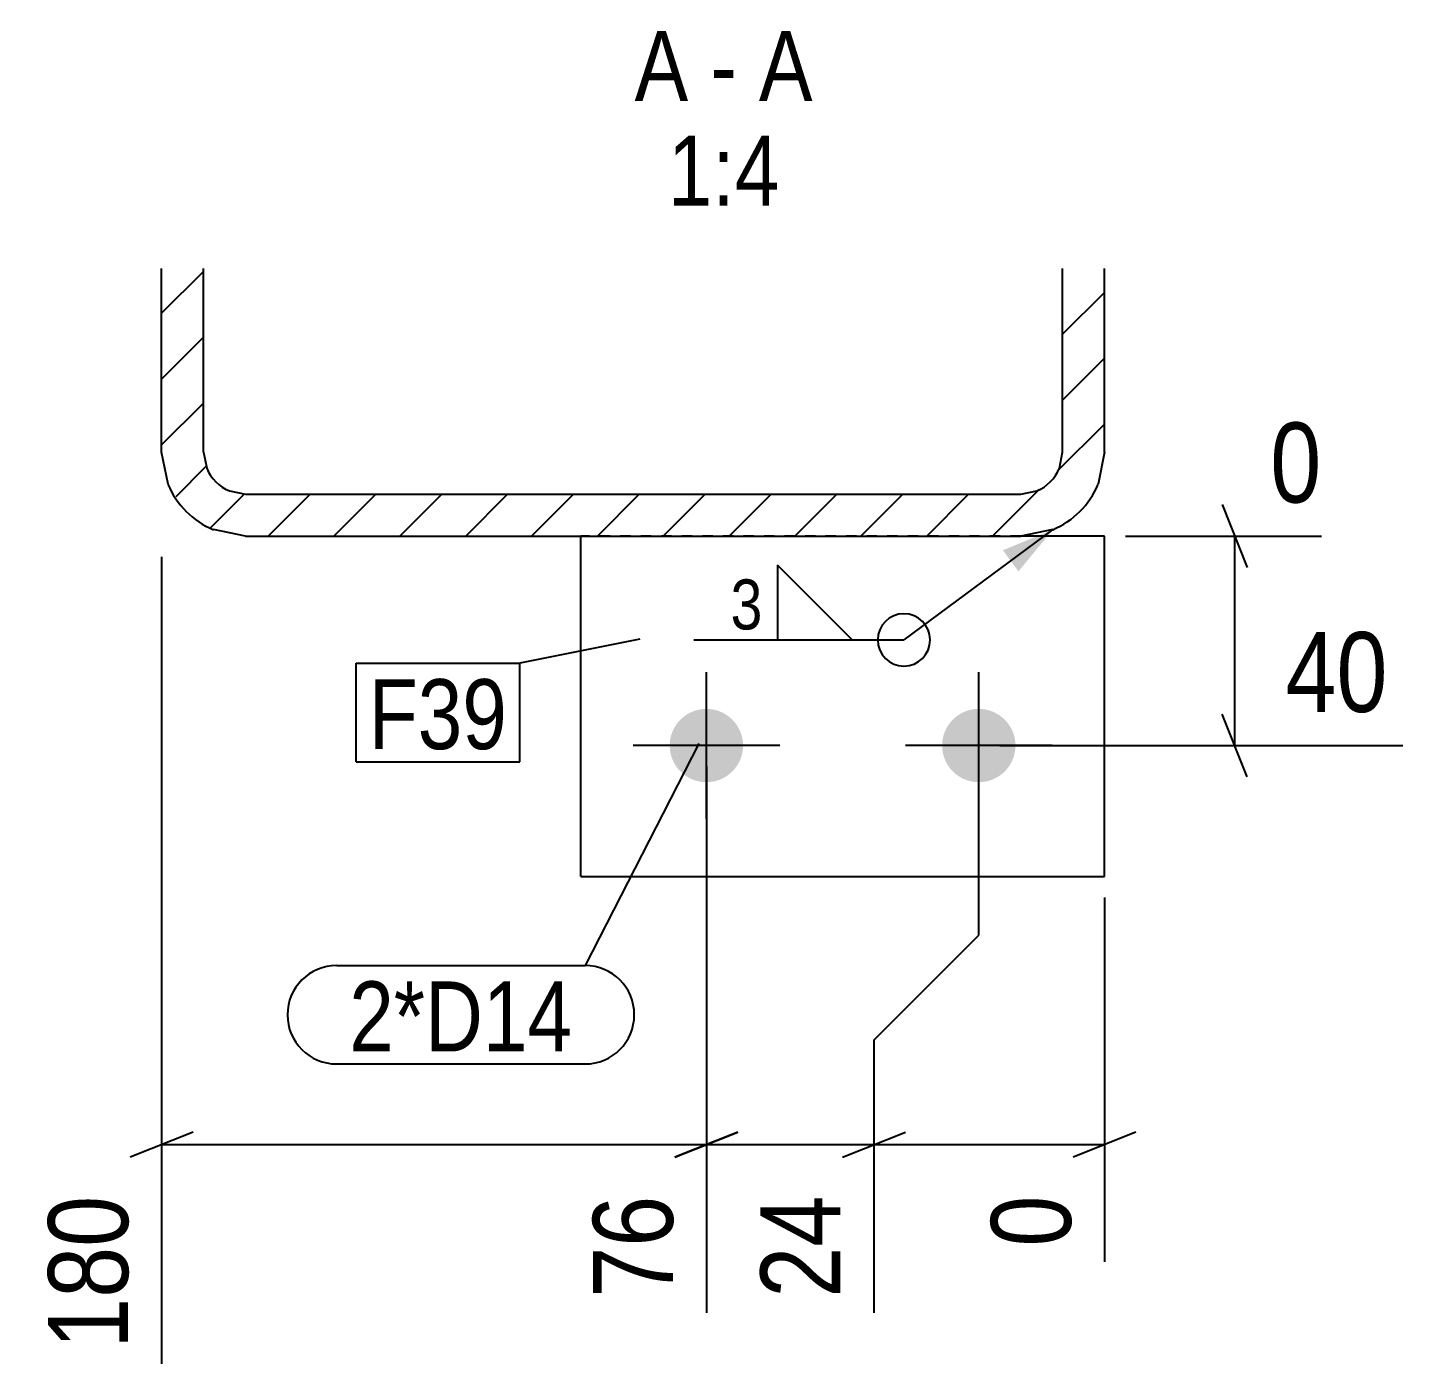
# Model space of a CAD drawing. Header units: millimetres. Extents: x 5285 to 65274, y 8 to 1303.
# Drawn here: x 5285 to 5547.8, y 9.3 to 264.8 of the extents above; entities that cross this region are included whole.
import ezdxf

# ---------------------------------------------------------------- set-up
doc = ezdxf.new("R2010")
doc.units = ezdxf.units.MM
doc.linetypes.add('DXK_LINE_DOT2', pattern=[3.9198, 1.9599, -1.9599])
for name, color, linetype in [('MÅLSÆTNING', 7, 'Continuous'), ('STÅL', 7, 'Continuous'), ('TEKST', 7, 'Continuous')]:
    doc.layers.add(name, color=color, linetype=linetype)
doc.styles.add('Arial Narrow', font='ARIALN.TTF', dxfattribs={"height": 0.2})

msp = doc.modelspace()

# ---------------------------------------------------------------- hatches: boundary and pattern name
at = {"layer": 'STÅL', "linetype": 'Continuous'}
h = msp.add_hatch(dxfattribs=at)
h.set_pattern_fill('', scale=2.8, style=0, pattern_type=0)
h.set_pattern_definition([(45, (5482.574, 218.774), (-6.2862, 6.2862), [])])
h.paths.add_polyline_path([(5490.57, 218.77), (5482.57, 218.77), (5482.57, 183.68), (5481.97, 180.62), (5480.23, 178.03), (5477.64, 176.29), (5474.57, 175.68), (5326.57, 175.68), (5323.51, 176.29), (5320.92, 178.03), (5319.18, 180.62), (5318.57, 183.68), (5318.57, 218.77), (5310.57, 218.77), (5310.57, 183.68), (5311.79, 177.56), (5315.26, 172.37), (5320.45, 168.9), (5326.57, 167.68), (5474.57, 167.68), (5480.7, 168.9), (5485.89, 172.37), (5489.36, 177.56), (5490.57, 183.68)])
for points in [[(5407.57, 127.68, -1), (5421.57, 127.68, -1)], [(5459.57, 127.68, -1), (5473.57, 127.68, -1)]]:
    msp.add_hatch(color=96, dxfattribs=at).paths.add_polyline_path(points)
at = {"layer": 'TEKST', "linetype": 'Continuous'}
msp.add_hatch(color=3, dxfattribs=at).paths.add_polyline_path([(5471.17, 164.96), (5480.7, 168.9), (5474.15, 160.94)])

# ---------------------------------------------------------------- linework, layer by layer
at = {"layer": 'MÅLSÆTNING', "color": 7, "linetype": 'Continuous'}
for p, q in [((5513.02, 173.68), (5517.82, 161.68)), ((5494.57, 167.68), (5531.97, 167.68)), ((5515.42, 127.68), (5515.42, 167.68)), ((5310.57, 163.68), (5310.57, 9.6)), ((5517.82, 121.68), (5513.02, 133.68)), ((5470.57, 127.68), (5547.55, 127.68)), ((5414.57, 123.68), (5414.57, 19.35)), ((5414.57, 123.68), (5414.57, 19.35)), ((5466.57, 91.48), (5466.57, 123.68)), ((5466.57, 91.48), (5466.57, 123.68)), ((5490.57, 98.68), (5490.57, 29.1)), ((5446.57, 71.48), (5466.57, 91.48)), ((5446.57, 71.48), (5466.57, 91.48)), ((5446.57, 19.35), (5446.57, 71.48)), ((5446.57, 19.35), (5446.57, 71.48)), ((5316.57, 53.88), (5304.57, 49.08)), ((5420.57, 53.88), (5408.57, 49.08)), ((5408.57, 49.08), (5420.57, 53.88)), ((5440.57, 49.08), (5452.57, 53.88)), ((5440.57, 49.08), (5452.57, 53.88)), ((5496.57, 53.88), (5484.57, 49.08)), ((5310.57, 51.48), (5414.57, 51.48)), ((5414.57, 51.48), (5446.57, 51.48)), ((5446.57, 51.48), (5490.57, 51.48))]:
    msp.add_line(p, q, dxfattribs=at)
at = {"layer": 'STÅL', "color": 2, "linetype": 'Continuous'}
for p, q in [((5310.57, 183.68), (5310.57, 218.77)), ((5318.57, 183.68), (5318.57, 218.77)), ((5482.57, 183.68), (5482.57, 218.77)), ((5490.57, 183.68), (5490.57, 218.77)), ((5311.79, 177.56), (5310.57, 183.68)), ((5318.57, 183.68), (5319.18, 180.62)), ((5481.97, 180.62), (5482.57, 183.68)), ((5490.57, 183.68), (5489.36, 177.56)), ((5323.51, 176.29), (5326.57, 175.68)), ((5474.57, 175.68), (5477.64, 176.29)), ((5326.57, 175.68), (5474.57, 175.68)), ((5326.57, 167.68), (5320.45, 168.9)), ((5480.7, 168.9), (5474.57, 167.68)), ((5326.57, 167.68), (5474.57, 167.68)), ((5390.57, 102.68), (5390.57, 167.68)), ((5490.57, 167.68), (5474.57, 167.68)), ((5490.57, 102.68), (5490.57, 167.68)), ((5390.57, 102.68), (5490.57, 102.68))]:
    msp.add_line(p, q, dxfattribs=at)
at = {"layer": 'STÅL', "color": 7, "linetype": 'DXK_LINE_DOT2'}
msp.add_line((5474.57, 167.68), (5390.57, 167.68), dxfattribs=at)
at = {"layer": 'STÅL', "color": 96, "linetype": 'Continuous'}
for p, q in [((5414.57, 113.68), (5414.57, 141.68)), ((5466.57, 113.68), (5466.57, 141.68)), ((5428.57, 127.68), (5400.57, 127.68)), ((5480.57, 127.68), (5452.57, 127.68))]:
    msp.add_line(p, q, dxfattribs=at)
at = {"layer": 'STÅL', "color": 2, "linetype": 'Continuous'}
for centre, radius, start, end in [((5326.57, 183.68), 8, 202.5, 247.5), ((5474.57, 183.68), 8, 292.5, 337.5), ((5326.57, 183.68), 16, 202.5, 247.5), ((5474.57, 183.68), 16, 292.5, 337.5)]:
    msp.add_arc(centre, radius, start, end, dxfattribs=at)
at = {"layer": 'TEKST', "color": 3, "linetype": 'Continuous'}
for p, q in [((5480.7, 168.9), (5452.27, 147.85)), ((5442.42, 147.85), (5428.13, 162.14)), ((5428.13, 162.14), (5428.13, 147.85)), ((5428.13, 147.85), (5442.42, 147.85))]:
    msp.add_line(p, q, dxfattribs=at)
at = {"layer": 'TEKST', "color": 7, "linetype": 'Continuous'}
for p, q in [((5401.84, 147.99), (5378.94, 143.39)), ((5347.71, 143.39), (5378.94, 143.39)), ((5347.71, 124.59), (5347.71, 143.39)), ((5378.94, 124.59), (5378.94, 143.39)), ((5413.13, 128.06), (5391.41, 85.68)), ((5347.71, 124.59), (5378.94, 124.59)), ((5343.99, 85.68), (5391.41, 85.68)), ((5343.99, 66.88), (5391.41, 66.88))]:
    msp.add_line(p, q, dxfattribs=at)
at = {"layer": 'TEKST', "color": 3, "linetype": 'Continuous'}
for start, end in [(90, 270), (270, 90)]:
    msp.add_arc((5452.27, 147.85), 5, start, end, dxfattribs=at)
at = {"layer": 'TEKST', "color": 7, "linetype": 'Continuous'}
for centre, start, end in [((5343.99, 76.28), 90, 270), ((5391.41, 76.28), 270, 90)]:
    msp.add_arc(centre, 9.4, start, end, dxfattribs=at)

# ---------------------------------------------------------------- wipeouts: each hides what was drawn before it
at = {"color": 0, "linetype": 'Continuous'}
for points, layer in [([(5547.83, 130.88), (5547.83, 153.28), (5521.93, 153.28), (5521.93, 130.88)], 'MÅLSÆTNING'), ([(5307.37, 44.96), (5284.97, 44.96), (5284.97, 9.31), (5307.37, 9.31)], 'MÅLSÆTNING'), ([(5411.37, 44.96), (5388.97, 44.96), (5388.97, 19.06), (5411.37, 19.06)], 'MÅLSÆTNING'), ([(5443.37, 44.96), (5420.97, 44.96), (5420.97, 19.06), (5443.37, 19.06)], 'MÅLSÆTNING'), ([(5487.37, 44.96), (5464.97, 44.96), (5464.97, 28.81), (5487.37, 28.81)], 'MÅLSÆTNING'), ([(5411.11, 250.77), (5411.11, 264.77), (5400.88, 264.77), (5400.88, 250.77)], 'TEKST'), ([(5420.41, 250.77), (5420.41, 264.77), (5415.31, 264.77), (5415.31, 250.77)], 'TEKST'), ([(5434.84, 250.77), (5434.84, 264.77), (5424.61, 264.77), (5424.61, 250.77)], 'TEKST'), ([(5428.52, 230.77), (5428.52, 244.77), (5407.2, 244.77), (5407.2, 230.77)], 'TEKST')]:
    msp.add_wipeout(points, dxfattribs=at).dxf.layer = layer
at = {"color": 0}
for points in [[(5426.07, 149.05), (5426.07, 160.65), (5418.38, 160.65), (5418.38, 149.05)], [(5376.54, 126.99), (5376.54, 140.99), (5350.11, 140.99), (5350.11, 126.99)], [(5389.01, 69.28), (5389.01, 83.28), (5346.39, 83.28), (5346.39, 69.28)]]:
    msp.add_wipeout(points, dxfattribs=at).dxf.layer = 'TEKST'

# ---------------------------------------------------------------- next in the draw order: linework, layer by layer
at = {"layer": 'TEKST', "color": 3, "linetype": 'Continuous'}
msp.add_line((5412.18, 147.85), (5452.27, 147.85), dxfattribs=at)

# ---------------------------------------------------------------- next in the draw order: texts
at = {"layer": 'MÅLSÆTNING', "color": 3, "linetype": 'Continuous', "style": 'Arial Narrow'}
msp.add_text('40', height=15.271, dxfattribs=at).set_placement((5525.13, 134.08))
for s, height, p in [('180', 15.271, (5304.17, 12.51)), ('76', 15.271, (5408.17, 22.26)), ('24', 15.271, (5440.17, 22.26)), ('0', 15.27, (5484.17, 32.01))]:
    msp.add_text(s, height=height, rotation=90.0002, dxfattribs=at).set_placement(p)
at = {"layer": 'TEKST', "color": 3, "linetype": 'Continuous', "style": 'Arial Narrow'}
for s, height, p in [('A', 13.36, (5400.88, 250.77)), ('A', 13.36, (5424.61, 250.77)), ('-', 13.36, (5415.31, 250.77)), ('1:4', 13.362, (5407.2, 230.77))]:
    msp.add_text(s, height=height, dxfattribs=at).set_placement(p)
at = {"layer": 'TEKST', "color": 3, "style": 'Arial Narrow'}
msp.add_text('3', height=9.54, dxfattribs=at).set_placement((5419.18, 149.85))

# ---------------------------------------------------------------- next in the draw order: wipeouts: each hides what was drawn before it
at = {"color": 0, "linetype": 'Continuous'}
msp.add_wipeout([(5535.17, 170.88), (5535.17, 193.28), (5519.02, 193.28), (5519.02, 170.88)], dxfattribs=at).dxf.layer = 'MÅLSÆTNING'
at = {"color": 0}
for points in [[(5376.54, 126.99), (5376.54, 140.99), (5350.11, 140.99), (5350.11, 126.99)], [(5389.01, 69.28), (5389.01, 83.28), (5346.39, 83.28), (5346.39, 69.28)]]:
    msp.add_wipeout(points, dxfattribs=at).dxf.layer = 'TEKST'

# ---------------------------------------------------------------- next in the draw order: texts
at = {"layer": 'MÅLSÆTNING', "color": 3, "linetype": 'Continuous', "style": 'Arial Narrow'}
msp.add_text('0', height=15.27, dxfattribs=at).set_placement((5522.22, 174.08))
at = {"layer": 'TEKST', "color": 3, "style": 'Arial Narrow'}
for s, p in [('F39', (5350.11, 126.99)), ('2*D14', (5346.39, 69.28))]:
    msp.add_text(s, height=13.362, dxfattribs=at).set_placement(p)

doc.saveas('drawing.dxf')
